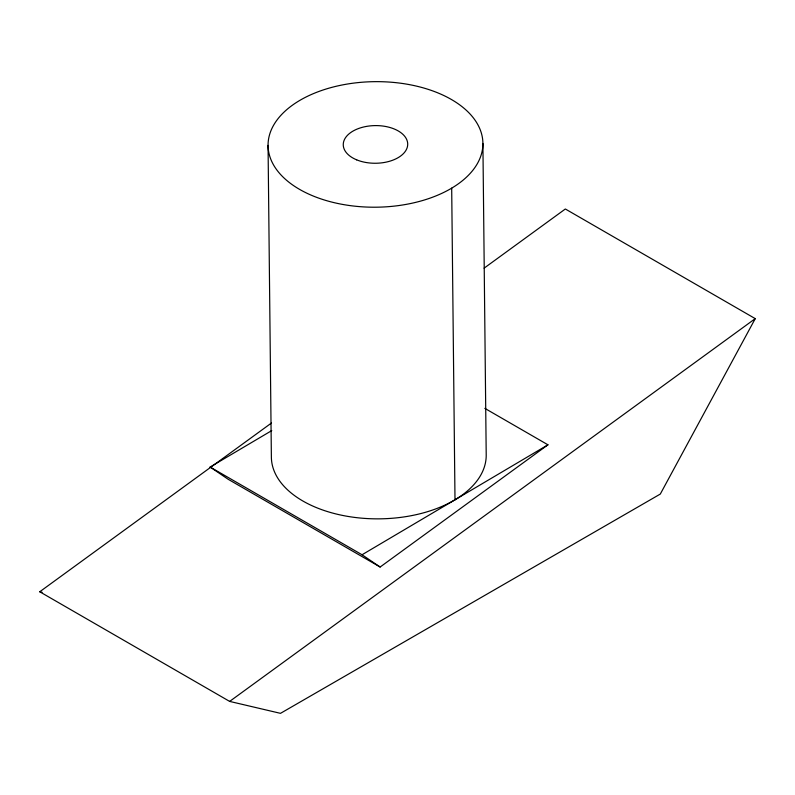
<?xml version="1.0" encoding="UTF-8"?>
<svg xmlns="http://www.w3.org/2000/svg" width="795" height="795" viewBox="0 0 795 795"><rect width="100%" height="100%" fill="white"/><g stroke="black" fill="none" stroke-linecap="round" stroke-linejoin="round"><path stroke-width="1.19" d="M484.095 268.163L565.344 208.996L755.25 318.636L660.297 494.063L280.486 713.344L229.656 701.409L39.75 591.768L271.453 423.029M271.761 430.592L210.128 467.043L228.215 479.305L380.139 567.024L547.954 444.812L484.831 408.362M229.656 701.409L755.25 318.636M210.128 467.043L362.053 554.761L547.954 444.812M39.75 591.768L42.115 592.325M362.053 554.761L380.139 567.024M482.903 143.468A107.424 62.775 -0.6 0 1 322.074 199.267A107.424 62.775 -0.6 0 1 321.458 90.541A107.424 62.775 -0.6 0 1 482.903 143.468L486.212 455.118A107.424 62.775 -0.6 0 1 379.145 518.847A107.424 62.775 -0.6 0 1 271.373 457.036L268.054 145.386M451.689 188.137L454.998 499.787M356.667 159.845A32.227 18.832 -0.6 0 0 407.547 146.081A32.227 18.832 -0.6 0 0 362.232 127.349A32.227 18.832 -0.6 0 0 356.667 159.845"/></g></svg>
